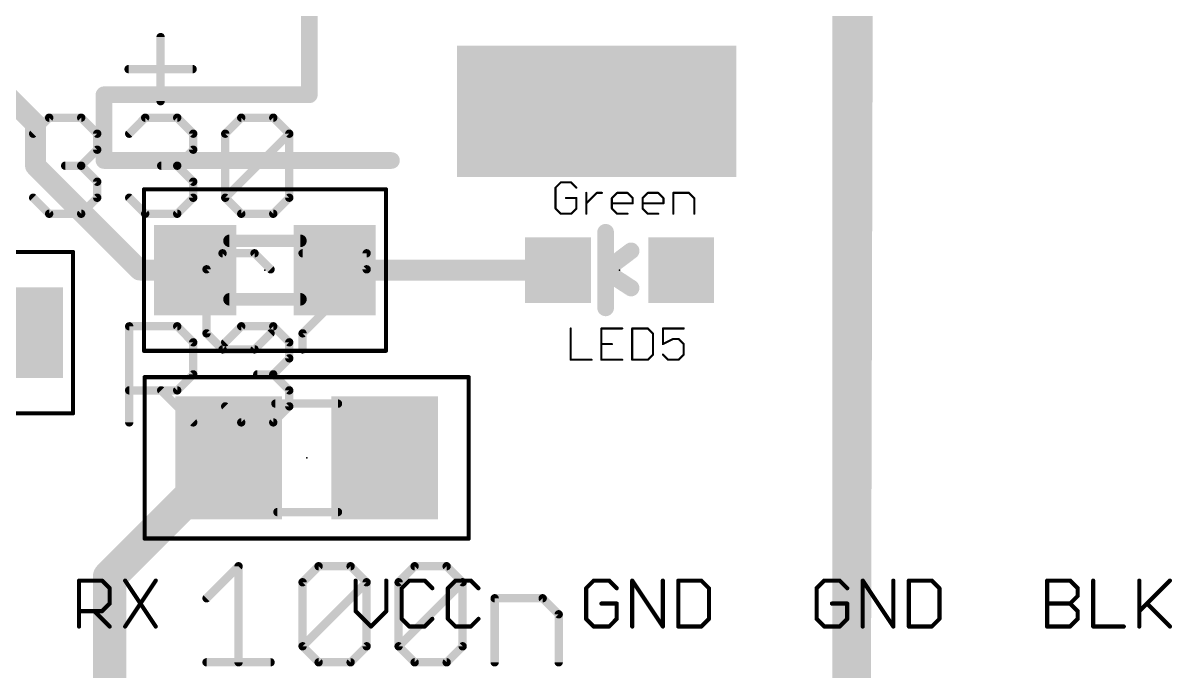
# Model space of a CAD drawing. Extents: x -14.3 to 43.3, y 12 to 70.9.
# Drawn here: x 29.31 to 43.3, y 47.19 to 55.08 of the extents above; entities that cross this region are included whole.
import ezdxf

# ---------------------------------------------------------------- set-up
doc = ezdxf.new("R2010")
doc.units = 0
for name, color, linetype in [('1', 22, 'CONTINUOUS'), ('16', 175, 'CONTINUOUS'), ('20', 7, 'CONTINUOUS'), ('21', 253, 'CONTINUOUS'), ('23', 7, 'CONTINUOUS'), ('25', 253, 'CONTINUOUS'), ('27', 253, 'CONTINUOUS'), ('39', 22, 'CONTINUOUS'), ('51', 253, 'CONTINUOUS')]:
    doc.layers.add(name, color=color, linetype=linetype)

# ---------------------------------------------------------------- blocks, each defined once
blk = doc.blocks.new('RECT')
blk.add_solid([(-0.5, -0.5), (0.5, -0.5), (-0.5, 0.5), (0.5, 0.5)])

msp = doc.modelspace()

# ---------------------------------------------------------------- linework, layer by layer
at = {"layer": '1'}
for points, const_width in [([(39.4462, 62.4078), (39.2938, 12.2174)], 0.4064), ([(27.6559, 55.6561), (29.464, 53.848)], 0.254), ([(29.464, 53.848), (29.464, 53.34)], 0.254), ([(29.464, 53.34), (30.734, 52.07)], 0.254), ([(30.734, 52.07), (31.408, 52.07)], 0.254), ([(33.108, 52.07), (35.826, 52.07)], 0.254), ([(31.816, 49.784), (30.3655, 48.3335)], 0.4064), ([(31.562, 49.53), (31.816, 49.784)], 0.4064), ([(30.3655, 48.3335), (30.3655, 45.7999)], 0.4064)]:
    msp.add_lwpolyline(points, dxfattribs=dict(at, const_width=const_width))
for points, const_width in [([(29.5275, 53.848, 1), (29.4005, 53.848)], 0.127), ([(29.4191, 53.8031, 1), (29.5089, 53.8929)], 0.127), ([(29.5089, 53.3849, 1), (29.4191, 53.2951)], 0.127), ([(29.4005, 53.34, 1), (29.5275, 53.34)], 0.127), ([(30.734, 52.1335, 1), (30.734, 52.0065)], 0.127), ([(31.408, 52.0065, 1), (31.408, 52.1335)], 0.127), ([(33.108, 52.1335, 1), (33.108, 52.0065)], 0.127), ([(35.826, 52.0065, 1), (35.826, 52.1335)], 0.127), ([(30.6891, 52.0251, 1), (30.7789, 52.1149)], 0.127), ([(31.8878, 49.7122, 1), (31.7442, 49.8558)], 0.2032), ([(31.8878, 49.7122, 1), (31.7442, 49.8558)], 0.2032), ([(31.4902, 49.6018, 1), (31.6338, 49.4582)], 0.2032), ([(30.2936, 48.4053, 1), (30.4373, 48.2616)], 0.2032), ([(30.4671, 48.3335, 1), (30.2639, 48.3335)], 0.2032)]:
    msp.add_lwpolyline(points, format="xyb", dxfattribs=dict(at, const_width=const_width))
at = {"layer": '16', "const_width": 0.4064}
msp.add_lwpolyline([(39.4716, 61.5442), (39.3446, 12.446)], dxfattribs=at)
at = {"layer": '20', "const_width": 0.4064}
msp.add_lwpolyline([(39.37, 12.7), (39.37, 62.23)], dxfattribs=at)
at = {"layer": '21'}
for points, const_width in [([(32.798, 55.404), (32.798, 54.204)], 0.2032), ([(32.798, 54.204), (30.298, 54.204)], 0.2032), ([(30.298, 54.204), (30.298, 53.404)], 0.2032), ([(30.298, 53.404), (33.798, 53.404)], 0.2032), ([(36.406, 52.53), (36.406, 52.07)], 0.2032), ([(36.406, 52.07), (36.716, 52.3038)], 0.2032), ([(36.406, 51.61), (36.406, 52.07)], 0.2032), ([(36.4214, 52.0446), (36.716, 51.8516)], 0.2032), ([(29.9942, 47.7303), (29.9942, 48.2896)], 0.0508), ([(29.9942, 48.2896), (30.2738, 48.2896)], 0.0508), ([(30.2738, 48.2896), (30.367, 48.1964)], 0.0508), ([(30.5555, 48.2896), (30.9284, 47.7303)], 0.0508), ([(30.9284, 48.2896), (30.5555, 47.7303)], 0.0508), ([(33.3621, 48.2896), (33.3621, 47.9167)], 0.0508), ([(33.7349, 47.9167), (33.7349, 48.2896)], 0.0508), ([(34.0166, 48.2896), (33.9234, 48.1964)], 0.0508), ([(34.203, 48.2896), (34.0166, 48.2896)], 0.0508), ([(34.2962, 48.1964), (34.203, 48.2896)], 0.0508), ([(34.5779, 48.2896), (34.4847, 48.1964)], 0.0508), ([(34.7643, 48.2896), (34.5779, 48.2896)], 0.0508), ([(34.8575, 48.1964), (34.7643, 48.2896)], 0.0508), ([(36.2618, 48.2896), (36.1686, 48.1964)], 0.0508), ([(36.4482, 48.2896), (36.2618, 48.2896)], 0.0508), ([(36.5414, 48.1964), (36.4482, 48.2896)], 0.0508), ([(36.7299, 47.7303), (36.7299, 48.2896)], 0.0508), ([(36.7299, 48.2896), (37.1028, 47.7303)], 0.0508), ([(37.1028, 47.7303), (37.1028, 48.2896)], 0.0508), ([(37.2912, 48.2896), (37.2912, 47.7303)], 0.0508), ([(37.5709, 48.2896), (37.2912, 48.2896)], 0.0508), ([(37.6641, 48.1964), (37.5709, 48.2896)], 0.0508), ([(39.0684, 48.2896), (38.9751, 48.1964)], 0.0508), ([(39.2548, 48.2896), (39.0684, 48.2896)], 0.0508), ([(39.348, 48.1964), (39.2548, 48.2896)], 0.0508), ([(39.5365, 47.7303), (39.5365, 48.2896)], 0.0508), ([(39.5365, 48.2896), (39.9093, 47.7303)], 0.0508), ([(39.9093, 47.7303), (39.9093, 48.2896)], 0.0508), ([(40.0978, 48.2896), (40.0978, 47.7303)], 0.0508), ([(40.3774, 48.2896), (40.0978, 48.2896)], 0.0508), ([(40.4706, 48.1964), (40.3774, 48.2896)], 0.0508), ([(41.7817, 47.7303), (41.7817, 48.2896)], 0.0508), ([(41.7817, 48.2896), (42.0613, 48.2896)], 0.0508), ([(42.0613, 48.2896), (42.1545, 48.1964)], 0.0508), ([(42.343, 48.2896), (42.343, 47.7303)], 0.0508), ([(42.9043, 48.2896), (42.9043, 47.7303)], 0.0508), ([(42.9043, 47.9167), (43.2772, 48.2896)], 0.0508), ([(30.367, 48.1964), (30.367, 48.0099)], 0.0508), ([(33.9234, 48.1964), (33.9234, 47.8235)], 0.0508), ([(34.4847, 48.1964), (34.4847, 47.8235)], 0.0508), ([(36.1686, 48.1964), (36.1686, 47.8235)], 0.0508), ([(37.6641, 47.8235), (37.6641, 48.1964)], 0.0508), ([(38.9751, 48.1964), (38.9751, 47.8235)], 0.0508), ([(40.4706, 47.8235), (40.4706, 48.1964)], 0.0508), ([(42.1545, 48.1964), (42.1545, 48.1032)], 0.0508), ([(30.367, 48.0099), (30.2738, 47.9167)], 0.0508), ([(36.5414, 48.0099), (36.355, 48.0099)], 0.0508), ([(36.5414, 47.8235), (36.5414, 48.0099)], 0.0508), ([(39.348, 48.0099), (39.1616, 48.0099)], 0.0508), ([(39.348, 47.8235), (39.348, 48.0099)], 0.0508), ([(41.7817, 48.0099), (42.0613, 48.0099)], 0.0508), ([(42.1545, 48.1032), (42.0613, 48.0099)], 0.0508), ([(42.0613, 48.0099), (42.1545, 47.9167)], 0.0508), ([(42.9975, 48.0099), (43.2772, 47.7303)], 0.0508), ([(30.2738, 47.9167), (29.9942, 47.9167)], 0.0508), ([(30.1806, 47.9167), (30.367, 47.7303)], 0.0508), ([(33.3621, 47.9167), (33.5485, 47.7303)], 0.0508), ([(33.5485, 47.7303), (33.7349, 47.9167)], 0.0508), ([(42.1545, 47.9167), (42.1545, 47.8235)], 0.0508), ([(33.9234, 47.8235), (34.0166, 47.7303)], 0.0508), ([(34.0166, 47.7303), (34.203, 47.7303)], 0.0508), ([(34.203, 47.7303), (34.2962, 47.8235)], 0.0508), ([(34.4847, 47.8235), (34.5779, 47.7303)], 0.0508), ([(34.5779, 47.7303), (34.7643, 47.7303)], 0.0508), ([(34.7643, 47.7303), (34.8575, 47.8235)], 0.0508), ([(36.1686, 47.8235), (36.2618, 47.7303)], 0.0508), ([(36.2618, 47.7303), (36.4482, 47.7303)], 0.0508), ([(36.4482, 47.7303), (36.5414, 47.8235)], 0.0508), ([(37.2912, 47.7303), (37.5709, 47.7303)], 0.0508), ([(37.5709, 47.7303), (37.6641, 47.8235)], 0.0508), ([(38.9751, 47.8235), (39.0684, 47.7303)], 0.0508), ([(39.0684, 47.7303), (39.2548, 47.7303)], 0.0508), ([(39.2548, 47.7303), (39.348, 47.8235)], 0.0508), ([(40.0978, 47.7303), (40.3774, 47.7303)], 0.0508), ([(40.3774, 47.7303), (40.4706, 47.8235)], 0.0508), ([(42.0613, 47.7303), (41.7817, 47.7303)], 0.0508), ([(42.1545, 47.8235), (42.0613, 47.7303)], 0.0508), ([(42.343, 47.7303), (42.7159, 47.7303)], 0.0508)]:
    msp.add_lwpolyline(points, dxfattribs=dict(at, const_width=const_width))
for points, const_width in [([(30.298, 54.2548, 1), (30.298, 54.1532)], 0.1016), ([(30.3488, 54.204, 1), (30.2472, 54.204)], 0.1016), ([(32.798, 54.1532, 1), (32.798, 54.2548)], 0.1016), ([(32.7472, 54.204, 1), (32.8488, 54.204)], 0.1016), ([(30.298, 53.4548, 1), (30.298, 53.3532)], 0.1016), ([(30.2472, 53.404, 1), (30.3488, 53.404)], 0.1016), ([(33.798, 53.3532, 1), (33.798, 53.4548)], 0.1016), ([(36.4568, 52.53, 1), (36.3552, 52.53)], 0.1016), ([(36.7466, 52.2632, 1), (36.6854, 52.3444)], 0.1016), ([(36.4568, 52.07, 1), (36.3552, 52.07)], 0.1016), ([(36.3754, 52.1106, 1), (36.4366, 52.0294)], 0.1016), ([(36.3552, 52.07, 1), (36.4568, 52.07)], 0.1016), ([(36.4492, 52.0871, 1), (36.3936, 52.0021)], 0.1016), ([(36.6882, 51.8091, 1), (36.7438, 51.8941)], 0.1016), ([(36.3552, 51.61, 1), (36.4568, 51.61)], 0.1016), ([(30.0069, 48.2896, 1), (29.9815, 48.2896)], 0.0254), ([(29.9942, 48.3023, 1), (29.9942, 48.2769)], 0.0254), ([(30.2828, 48.2986, 1), (30.2649, 48.2806)], 0.0254), ([(30.2738, 48.2769, 1), (30.2738, 48.3023)], 0.0254), ([(30.5661, 48.2966, 1), (30.5449, 48.2825)], 0.0254), ([(30.9389, 48.2825, 1), (30.9178, 48.2966)], 0.0254), ([(33.3748, 48.2896, 1), (33.3494, 48.2896)], 0.0254), ([(33.7476, 48.2896, 1), (33.7222, 48.2896)], 0.0254), ([(34.0166, 48.3023, 1), (34.0166, 48.2769)], 0.0254), ([(34.0256, 48.2806, 1), (34.0076, 48.2986)], 0.0254), ([(34.212, 48.2986, 1), (34.194, 48.2806)], 0.0254), ([(34.203, 48.2769, 1), (34.203, 48.3023)], 0.0254), ([(34.5779, 48.3023, 1), (34.5779, 48.2769)], 0.0254), ([(34.5869, 48.2806, 1), (34.5689, 48.2986)], 0.0254), ([(34.7733, 48.2986, 1), (34.7553, 48.2806)], 0.0254), ([(34.7643, 48.2769, 1), (34.7643, 48.3023)], 0.0254), ([(36.2618, 48.3023, 1), (36.2618, 48.2769)], 0.0254), ([(36.2708, 48.2806, 1), (36.2528, 48.2986)], 0.0254), ([(36.4572, 48.2986, 1), (36.4393, 48.2806)], 0.0254), ([(36.4482, 48.2769, 1), (36.4482, 48.3023)], 0.0254), ([(36.7426, 48.2896, 1), (36.7172, 48.2896)], 0.0254), ([(36.7405, 48.2966, 1), (36.7193, 48.2825)], 0.0254), ([(37.1155, 48.2896, 1), (37.0901, 48.2896)], 0.0254), ([(37.3039, 48.2896, 1), (37.2785, 48.2896)], 0.0254), ([(37.2912, 48.3023, 1), (37.2912, 48.2769)], 0.0254), ([(37.5798, 48.2986, 1), (37.5619, 48.2806)], 0.0254), ([(37.5709, 48.2769, 1), (37.5709, 48.3023)], 0.0254), ([(39.0684, 48.3023, 1), (39.0684, 48.2769)], 0.0254), ([(39.0773, 48.2806, 1), (39.0594, 48.2986)], 0.0254), ([(39.2638, 48.2986, 1), (39.2458, 48.2806)], 0.0254), ([(39.2548, 48.2769, 1), (39.2548, 48.3023)], 0.0254), ([(39.5492, 48.2896, 1), (39.5238, 48.2896)], 0.0254), ([(39.547, 48.2966, 1), (39.5259, 48.2825)], 0.0254), ([(39.922, 48.2896, 1), (39.8966, 48.2896)], 0.0254), ([(40.1105, 48.2896, 1), (40.0851, 48.2896)], 0.0254), ([(40.0978, 48.3023, 1), (40.0978, 48.2769)], 0.0254), ([(40.3864, 48.2986, 1), (40.3684, 48.2806)], 0.0254), ([(40.3774, 48.2769, 1), (40.3774, 48.3023)], 0.0254), ([(41.7944, 48.2896, 1), (41.769, 48.2896)], 0.0254), ([(41.7817, 48.3023, 1), (41.7817, 48.2769)], 0.0254), ([(42.0703, 48.2986, 1), (42.0523, 48.2806)], 0.0254), ([(42.0613, 48.2769, 1), (42.0613, 48.3023)], 0.0254), ([(42.3557, 48.2896, 1), (42.3303, 48.2896)], 0.0254), ([(42.917, 48.2896, 1), (42.8916, 48.2896)], 0.0254), ([(43.2861, 48.2806, 1), (43.2682, 48.2986)], 0.0254), ([(30.3797, 48.1964, 1), (30.3543, 48.1964)], 0.0254), ([(30.3581, 48.1874, 1), (30.376, 48.2053)], 0.0254), ([(33.9361, 48.1964, 1), (33.9107, 48.1964)], 0.0254), ([(33.9144, 48.2053, 1), (33.9323, 48.1874)], 0.0254), ([(34.2872, 48.1874, 1), (34.3052, 48.2053)], 0.0254), ([(34.4974, 48.1964, 1), (34.472, 48.1964)], 0.0254), ([(34.4757, 48.2053, 1), (34.4936, 48.1874)], 0.0254), ([(34.8485, 48.1874, 1), (34.8665, 48.2053)], 0.0254), ([(36.1813, 48.1964, 1), (36.1559, 48.1964)], 0.0254), ([(36.1596, 48.2053, 1), (36.1776, 48.1874)], 0.0254), ([(36.5325, 48.1874, 1), (36.5504, 48.2053)], 0.0254), ([(37.6768, 48.1964, 1), (37.6514, 48.1964)], 0.0254), ([(37.6551, 48.1874, 1), (37.673, 48.2053)], 0.0254), ([(38.9878, 48.1964, 1), (38.9624, 48.1964)], 0.0254), ([(38.9662, 48.2053, 1), (38.9841, 48.1874)], 0.0254), ([(39.339, 48.1874, 1), (39.357, 48.2053)], 0.0254), ([(40.4833, 48.1964, 1), (40.4579, 48.1964)], 0.0254), ([(40.4616, 48.1874, 1), (40.4796, 48.2053)], 0.0254), ([(42.1672, 48.1964, 1), (42.1418, 48.1964)], 0.0254), ([(42.1456, 48.1874, 1), (42.1635, 48.2053)], 0.0254), ([(30.3543, 48.0099, 1), (30.3797, 48.0099)], 0.0254), ([(30.376, 48.001, 1), (30.3581, 48.0189)], 0.0254), ([(36.355, 48.0226, 1), (36.355, 47.9972)], 0.0254), ([(36.5541, 48.0099, 1), (36.5287, 48.0099)], 0.0254), ([(36.5414, 47.9972, 1), (36.5414, 48.0226)], 0.0254), ([(39.1616, 48.0226, 1), (39.1616, 47.9972)], 0.0254), ([(39.3607, 48.0099, 1), (39.3353, 48.0099)], 0.0254), ([(39.348, 47.9972, 1), (39.348, 48.0226)], 0.0254), ([(41.7817, 48.0226, 1), (41.7817, 47.9972)], 0.0254), ([(42.0703, 48.0189, 1), (42.0523, 48.001)], 0.0254), ([(42.0523, 48.0189, 1), (42.0703, 48.001)], 0.0254), ([(42.0613, 47.9972, 1), (42.0613, 48.0226)], 0.0254), ([(42.1418, 48.1032, 1), (42.1672, 48.1032)], 0.0254), ([(42.1635, 48.0942, 1), (42.1456, 48.1121)], 0.0254), ([(43.0065, 48.0189, 1), (42.9885, 48.001)], 0.0254), ([(29.9942, 47.9294, 1), (29.9942, 47.904)], 0.0254), ([(30.1896, 47.9257, 1), (30.1716, 47.9078)], 0.0254), ([(30.2649, 47.9257, 1), (30.2828, 47.9078)], 0.0254), ([(30.2738, 47.904, 1), (30.2738, 47.9294)], 0.0254), ([(33.371, 47.9257, 1), (33.3531, 47.9078)], 0.0254), ([(33.3494, 47.9167, 1), (33.3748, 47.9167)], 0.0254), ([(33.7222, 47.9167, 1), (33.7476, 47.9167)], 0.0254), ([(33.7439, 47.9078, 1), (33.7259, 47.9257)], 0.0254), ([(42.1672, 47.9167, 1), (42.1418, 47.9167)], 0.0254), ([(42.1456, 47.9078, 1), (42.1635, 47.9257)], 0.0254), ([(42.8953, 47.9257, 1), (42.9133, 47.9078)], 0.0254), ([(29.9815, 47.7303, 1), (30.0069, 47.7303)], 0.0254), ([(30.3581, 47.7213, 1), (30.376, 47.7393)], 0.0254), ([(30.5449, 47.7374, 1), (30.5661, 47.7233)], 0.0254), ([(30.9178, 47.7233, 1), (30.9389, 47.7374)], 0.0254), ([(33.5395, 47.7393, 1), (33.5575, 47.7213)], 0.0254), ([(33.5395, 47.7213, 1), (33.5575, 47.7393)], 0.0254), ([(33.9323, 47.8325, 1), (33.9144, 47.8145)], 0.0254), ([(33.9107, 47.8235, 1), (33.9361, 47.8235)], 0.0254), ([(34.0166, 47.743, 1), (34.0166, 47.7176)], 0.0254), ([(34.0076, 47.7213, 1), (34.0256, 47.7393)], 0.0254), ([(34.194, 47.7393, 1), (34.212, 47.7213)], 0.0254), ([(34.203, 47.7176, 1), (34.203, 47.743)], 0.0254), ([(34.3052, 47.8145, 1), (34.2872, 47.8325)], 0.0254), ([(34.4936, 47.8325, 1), (34.4757, 47.8145)], 0.0254), ([(34.472, 47.8235, 1), (34.4974, 47.8235)], 0.0254), ([(34.5779, 47.743, 1), (34.5779, 47.7176)], 0.0254), ([(34.5689, 47.7213, 1), (34.5869, 47.7393)], 0.0254), ([(34.7553, 47.7393, 1), (34.7733, 47.7213)], 0.0254), ([(34.7643, 47.7176, 1), (34.7643, 47.743)], 0.0254), ([(34.8665, 47.8145, 1), (34.8485, 47.8325)], 0.0254), ([(36.1776, 47.8325, 1), (36.1596, 47.8145)], 0.0254), ([(36.1559, 47.8235, 1), (36.1813, 47.8235)], 0.0254), ([(36.2618, 47.743, 1), (36.2618, 47.7176)], 0.0254), ([(36.2528, 47.7213, 1), (36.2708, 47.7393)], 0.0254), ([(36.4393, 47.7393, 1), (36.4572, 47.7213)], 0.0254), ([(36.4482, 47.7176, 1), (36.4482, 47.743)], 0.0254), ([(36.5287, 47.8235, 1), (36.5541, 47.8235)], 0.0254), ([(36.5504, 47.8145, 1), (36.5325, 47.8325)], 0.0254), ([(36.7172, 47.7303, 1), (36.7426, 47.7303)], 0.0254), ([(37.0901, 47.7303, 1), (37.1155, 47.7303)], 0.0254), ([(37.0922, 47.7233, 1), (37.1133, 47.7374)], 0.0254), ([(37.2912, 47.743, 1), (37.2912, 47.7176)], 0.0254), ([(37.2785, 47.7303, 1), (37.3039, 47.7303)], 0.0254), ([(37.5619, 47.7393, 1), (37.5798, 47.7213)], 0.0254), ([(37.5709, 47.7176, 1), (37.5709, 47.743)], 0.0254), ([(37.6514, 47.8235, 1), (37.6768, 47.8235)], 0.0254), ([(37.673, 47.8145, 1), (37.6551, 47.8325)], 0.0254), ([(38.9624, 47.8235, 1), (38.9878, 47.8235)], 0.0254), ([(38.9841, 47.8325, 1), (38.9662, 47.8145)], 0.0254), ([(39.0684, 47.743, 1), (39.0684, 47.7176)], 0.0254), ([(39.0594, 47.7213, 1), (39.0773, 47.7393)], 0.0254), ([(39.2458, 47.7393, 1), (39.2638, 47.7213)], 0.0254), ([(39.2548, 47.7176, 1), (39.2548, 47.743)], 0.0254), ([(39.3353, 47.8235, 1), (39.3607, 47.8235)], 0.0254), ([(39.357, 47.8145, 1), (39.339, 47.8325)], 0.0254), ([(39.5238, 47.7303, 1), (39.5492, 47.7303)], 0.0254), ([(39.8966, 47.7303, 1), (39.922, 47.7303)], 0.0254), ([(39.8987, 47.7233, 1), (39.9199, 47.7374)], 0.0254), ([(40.0978, 47.743, 1), (40.0978, 47.7176)], 0.0254), ([(40.0851, 47.7303, 1), (40.1105, 47.7303)], 0.0254), ([(40.3684, 47.7393, 1), (40.3864, 47.7213)], 0.0254), ([(40.3774, 47.7176, 1), (40.3774, 47.743)], 0.0254), ([(40.4579, 47.8235, 1), (40.4833, 47.8235)], 0.0254), ([(40.4796, 47.8145, 1), (40.4616, 47.8325)], 0.0254), ([(41.7817, 47.743, 1), (41.7817, 47.7176)], 0.0254), ([(41.769, 47.7303, 1), (41.7944, 47.7303)], 0.0254), ([(42.0523, 47.7393, 1), (42.0703, 47.7213)], 0.0254), ([(42.0613, 47.7176, 1), (42.0613, 47.743)], 0.0254), ([(42.1418, 47.8235, 1), (42.1672, 47.8235)], 0.0254), ([(42.1635, 47.8145, 1), (42.1456, 47.8325)], 0.0254), ([(42.343, 47.743, 1), (42.343, 47.7176)], 0.0254), ([(42.3303, 47.7303, 1), (42.3557, 47.7303)], 0.0254), ([(42.7159, 47.7176, 1), (42.7159, 47.743)], 0.0254), ([(42.8916, 47.7303, 1), (42.917, 47.7303)], 0.0254), ([(43.2682, 47.7213, 1), (43.2861, 47.7393)], 0.0254)]:
    msp.add_lwpolyline(points, format="xyb", dxfattribs=dict(at, const_width=const_width))
at = {"layer": '23'}
for p in [(32.258, 52.07), (36.576, 52.07), (32.766, 49.784)]:
    msp.add_point(p, dxfattribs=at)
at = {"layer": '25'}
for points, const_width in [([(31.7417, 52.2742), (31.5468, 52.0793)], 0.1016), ([(32.1315, 52.2742), (31.7417, 52.2742)], 0.1016), ([(32.3264, 52.0793), (32.1315, 52.2742)], 0.1016), ([(32.7162, 52.2742), (33.4958, 52.2742)], 0.1016), ([(33.4958, 52.2742), (33.4958, 52.0793)], 0.1016), ([(31.5468, 52.0793), (31.5468, 51.2997)], 0.1016), ([(33.4958, 52.0793), (32.7162, 51.2997)], 0.1016), ([(30.605, 50.2158), (30.605, 51.3852)], 0.1016), ([(30.605, 51.3852), (31.1897, 51.3852)], 0.1016), ([(31.1897, 51.3852), (31.3846, 51.1903)], 0.1016), ([(31.5468, 51.2997), (31.7417, 51.1048)], 0.1016), ([(31.7744, 51.1903), (31.9693, 51.3852)], 0.1016), ([(31.9693, 51.3852), (32.3591, 51.3852)], 0.1016), ([(32.1315, 51.1048), (32.3264, 51.2997)], 0.1016), ([(32.3591, 51.3852), (32.554, 51.1903)], 0.1016), ([(32.7162, 51.2997), (32.7162, 51.1048)], 0.1016), ([(35.9809, 51.3591), (35.9809, 50.9778)], 0.0254), ([(36.6093, 51.3591), (36.3551, 51.3591)], 0.0254), ([(36.3551, 51.3591), (36.3551, 50.9778)], 0.0254), ([(36.7293, 51.3591), (36.7293, 50.9778)], 0.0254), ([(36.9199, 51.3591), (36.7293, 51.3591)], 0.0254), ([(36.9835, 51.2956), (36.9199, 51.3591)], 0.0254), ([(37.3577, 51.3591), (37.1035, 51.3591)], 0.0254), ([(37.1035, 51.3591), (37.1035, 51.1685)], 0.0254), ([(31.3846, 51.1903), (31.3846, 50.8005)], 0.1016), ([(32.554, 51.1903), (32.554, 50.9954)], 0.1016), ([(36.9835, 51.0414), (36.9835, 51.2956)], 0.0254), ([(37.1035, 51.1685), (37.2306, 51.232)], 0.0254), ([(37.2306, 51.232), (37.2942, 51.232)], 0.0254), ([(37.2942, 51.232), (37.3577, 51.1685)], 0.0254), ([(31.7417, 51.1048), (32.1315, 51.1048)], 0.1016), ([(36.3551, 51.1685), (36.4822, 51.1685)], 0.0254), ([(37.3577, 51.1685), (37.3577, 51.0414)], 0.0254), ([(32.554, 50.9954), (32.3591, 50.8005)], 0.1016), ([(35.9809, 50.9778), (36.2351, 50.9778)], 0.0254), ([(36.3551, 50.9778), (36.6093, 50.9778)], 0.0254), ([(36.7293, 50.9778), (36.9199, 50.9778)], 0.0254), ([(36.9199, 50.9778), (36.9835, 51.0414)], 0.0254), ([(37.167, 50.9778), (37.1035, 51.0414)], 0.0254), ([(37.2942, 50.9778), (37.167, 50.9778)], 0.0254), ([(37.3577, 51.0414), (37.2942, 50.9778)], 0.0254), ([(31.3846, 50.8005), (31.1897, 50.6056)], 0.1016), ([(32.3591, 50.8005), (32.1642, 50.8005)], 0.1016), ([(32.3591, 50.8005), (32.554, 50.6056)], 0.1016), ([(31.1897, 50.6056), (30.605, 50.6056)], 0.1016), ([(30.9948, 50.6056), (31.3846, 50.2158)], 0.1016), ([(32.554, 50.6056), (32.554, 50.4107)], 0.1016), ([(31.9693, 50.2158), (31.7744, 50.4107)], 0.1016), ([(32.554, 50.4107), (32.3591, 50.2158)], 0.1016), ([(32.3591, 50.2158), (31.9693, 50.2158)], 0.1016)]:
    msp.add_lwpolyline(points, dxfattribs=dict(at, const_width=const_width))
for points, const_width in [([(31.7417, 52.2996, 1), (31.7417, 52.2488)], 0.0508), ([(31.7597, 52.2562, 1), (31.7237, 52.2922)], 0.0508), ([(32.1495, 52.2922, 1), (32.1135, 52.2562)], 0.0508), ([(32.1315, 52.2488, 1), (32.1315, 52.2996)], 0.0508), ([(32.7162, 52.2996, 1), (32.7162, 52.2488)], 0.0508), ([(33.5212, 52.2742, 1), (33.4704, 52.2742)], 0.0508), ([(33.4958, 52.2488, 1), (33.4958, 52.2996)], 0.0508), ([(31.5288, 52.0973, 1), (31.5648, 52.0613)], 0.0508), ([(31.5722, 52.0793, 1), (31.5214, 52.0793)], 0.0508), ([(32.3084, 52.0613, 1), (32.3444, 52.0973)], 0.0508), ([(33.4704, 52.0793, 1), (33.5212, 52.0793)], 0.0508), ([(33.5138, 52.0613, 1), (33.4778, 52.0973)], 0.0508), ([(30.6304, 51.3852, 1), (30.5796, 51.3852)], 0.0508), ([(30.605, 51.4106, 1), (30.605, 51.3598)], 0.0508), ([(31.2077, 51.4032, 1), (31.1717, 51.3672)], 0.0508), ([(31.1897, 51.3598, 1), (31.1897, 51.4106)], 0.0508), ([(31.5648, 51.3177, 1), (31.5288, 51.2817)], 0.0508), ([(31.9693, 51.4106, 1), (31.9693, 51.3598)], 0.0508), ([(31.9873, 51.3672, 1), (31.9513, 51.4032)], 0.0508), ([(32.3444, 51.2817, 1), (32.3084, 51.3177)], 0.0508), ([(32.3771, 51.4032, 1), (32.3411, 51.3672)], 0.0508), ([(32.3591, 51.3598, 1), (32.3591, 51.4106)], 0.0508), ([(32.7416, 51.2997, 1), (32.6908, 51.2997)], 0.0508), ([(35.9872, 51.3591, 1), (35.9745, 51.3591)], 0.0127), ([(36.3551, 51.3655, 1), (36.3551, 51.3528)], 0.0127), ([(36.3614, 51.3591, 1), (36.3487, 51.3591)], 0.0127), ([(36.6093, 51.3528, 1), (36.6093, 51.3655)], 0.0127), ([(36.7356, 51.3591, 1), (36.7229, 51.3591)], 0.0127), ([(36.7293, 51.3655, 1), (36.7293, 51.3528)], 0.0127), ([(36.9244, 51.3636, 1), (36.9155, 51.3546)], 0.0127), ([(36.9199, 51.3528, 1), (36.9199, 51.3655)], 0.0127), ([(37.1098, 51.3591, 1), (37.0971, 51.3591)], 0.0127), ([(37.1035, 51.3655, 1), (37.1035, 51.3528)], 0.0127), ([(37.3577, 51.3528, 1), (37.3577, 51.3655)], 0.0127), ([(31.41, 51.1903, 1), (31.3592, 51.1903)], 0.0508), ([(31.3666, 51.1723, 1), (31.4026, 51.2083)], 0.0508), ([(31.5214, 51.2997, 1), (31.5722, 51.2997)], 0.0508), ([(31.7564, 51.2083, 1), (31.7924, 51.1723)], 0.0508), ([(32.5794, 51.1903, 1), (32.5286, 51.1903)], 0.0508), ([(32.536, 51.1723, 1), (32.572, 51.2083)], 0.0508), ([(32.6982, 51.3177, 1), (32.7342, 51.2817)], 0.0508), ([(36.9898, 51.2956, 1), (36.9771, 51.2956)], 0.0127), ([(36.979, 51.2911, 1), (36.988, 51.3001)], 0.0127), ([(37.2306, 51.2384, 1), (37.2306, 51.2257)], 0.0127), ([(37.2334, 51.2263, 1), (37.2278, 51.2377)], 0.0127), ([(37.2986, 51.2365, 1), (37.2897, 51.2275)], 0.0127), ([(37.2942, 51.2257, 1), (37.2942, 51.2384)], 0.0127), ([(31.7417, 51.1302, 1), (31.7417, 51.0794)], 0.0508), ([(31.7237, 51.0868, 1), (31.7597, 51.1228)], 0.0508), ([(32.1135, 51.1228, 1), (32.1495, 51.0868)], 0.0508), ([(32.1315, 51.0794, 1), (32.1315, 51.1302)], 0.0508), ([(32.6908, 51.1048, 1), (32.7416, 51.1048)], 0.0508), ([(36.3551, 51.1748, 1), (36.3551, 51.1621)], 0.0127), ([(36.4822, 51.1621, 1), (36.4822, 51.1748)], 0.0127), ([(37.0971, 51.1685, 1), (37.1098, 51.1685)], 0.0127), ([(37.1006, 51.1741, 1), (37.1063, 51.1628)], 0.0127), ([(37.3641, 51.1685, 1), (37.3514, 51.1685)], 0.0127), ([(37.3532, 51.164, 1), (37.3622, 51.173)], 0.0127), ([(32.5286, 50.9954, 1), (32.5794, 50.9954)], 0.0508), ([(32.572, 50.9774, 1), (32.536, 51.0134)], 0.0508), ([(35.9809, 50.9841, 1), (35.9809, 50.9715)], 0.0127), ([(35.9745, 50.9778, 1), (35.9872, 50.9778)], 0.0127), ([(36.2351, 50.9715, 1), (36.2351, 50.9841)], 0.0127), ([(36.3551, 50.9841, 1), (36.3551, 50.9715)], 0.0127), ([(36.3487, 50.9778, 1), (36.3614, 50.9778)], 0.0127), ([(36.6093, 50.9715, 1), (36.6093, 50.9841)], 0.0127), ([(36.7229, 50.9778, 1), (36.7356, 50.9778)], 0.0127), ([(36.7293, 50.9841, 1), (36.7293, 50.9715)], 0.0127), ([(36.9155, 50.9823, 1), (36.9244, 50.9733)], 0.0127), ([(36.9199, 50.9715, 1), (36.9199, 50.9841)], 0.0127), ([(36.9771, 51.0414, 1), (36.9898, 51.0414)], 0.0127), ([(36.988, 51.0369, 1), (36.979, 51.0458)], 0.0127), ([(37.108, 51.0458, 1), (37.099, 51.0369)], 0.0127), ([(37.167, 50.9841, 1), (37.167, 50.9715)], 0.0127), ([(37.1626, 50.9733, 1), (37.1715, 50.9823)], 0.0127), ([(37.2897, 50.9823, 1), (37.2986, 50.9733)], 0.0127), ([(37.2942, 50.9715, 1), (37.2942, 50.9841)], 0.0127), ([(37.3514, 51.0414, 1), (37.3641, 51.0414)], 0.0127), ([(37.3622, 51.0369, 1), (37.3532, 51.0458)], 0.0127), ([(31.3592, 50.8005, 1), (31.41, 50.8005)], 0.0508), ([(31.4026, 50.7825, 1), (31.3666, 50.8185)], 0.0508), ([(32.1642, 50.8259, 1), (32.1642, 50.7751)], 0.0508), ([(32.3771, 50.8185, 1), (32.3411, 50.7825)], 0.0508), ([(32.3411, 50.8185, 1), (32.3771, 50.7825)], 0.0508), ([(32.3591, 50.7751, 1), (32.3591, 50.8259)], 0.0508), ([(30.605, 50.631, 1), (30.605, 50.5802)], 0.0508), ([(31.0128, 50.6236, 1), (30.9768, 50.5876)], 0.0508), ([(31.1717, 50.6236, 1), (31.2077, 50.5876)], 0.0508), ([(31.1897, 50.5802, 1), (31.1897, 50.631)], 0.0508), ([(32.5794, 50.6056, 1), (32.5286, 50.6056)], 0.0508), ([(32.536, 50.5876, 1), (32.572, 50.6236)], 0.0508), ([(31.7924, 50.4287, 1), (31.7564, 50.3927)], 0.0508), ([(32.5286, 50.4107, 1), (32.5794, 50.4107)], 0.0508), ([(32.572, 50.3927, 1), (32.536, 50.4287)], 0.0508), ([(30.5796, 50.2158, 1), (30.6304, 50.2158)], 0.0508), ([(31.3666, 50.1978, 1), (31.4026, 50.2338)], 0.0508), ([(31.9693, 50.2412, 1), (31.9693, 50.1904)], 0.0508), ([(31.9513, 50.1978, 1), (31.9873, 50.2338)], 0.0508), ([(32.3411, 50.2338, 1), (32.3771, 50.1978)], 0.0508), ([(32.3591, 50.1904, 1), (32.3591, 50.2412)], 0.0508)]:
    msp.add_lwpolyline(points, format="xyb", dxfattribs=dict(at, const_width=const_width))
at = {"layer": '27'}
for points, const_width in [([(29.4356, 53.7303), (29.6305, 53.9252)], 0.1016), ([(29.6305, 53.9252), (30.0203, 53.9252)], 0.1016), ([(30.0203, 53.9252), (30.2152, 53.7303)], 0.1016), ([(30.605, 53.7303), (30.7999, 53.9252)], 0.1016), ([(30.7999, 53.9252), (31.1897, 53.9252)], 0.1016), ([(31.1897, 53.9252), (31.3846, 53.7303)], 0.1016), ([(31.7744, 53.7303), (31.9693, 53.9252)], 0.1016), ([(31.9693, 53.9252), (32.3591, 53.9252)], 0.1016), ([(32.3591, 53.9252), (32.554, 53.7303)], 0.1016), ([(30.2152, 53.7303), (30.2152, 53.5354)], 0.1016), ([(31.3846, 53.7303), (31.3846, 53.5354)], 0.1016), ([(31.7744, 52.9507), (31.7744, 53.7303)], 0.1016), ([(31.7744, 52.9507), (32.554, 53.7303)], 0.1016), ([(32.554, 53.7303), (32.554, 52.9507)], 0.1016), ([(30.2152, 53.5354), (30.0203, 53.3405)], 0.1016), ([(31.3846, 53.5354), (31.1897, 53.3405)], 0.1016), ([(30.0203, 53.3405), (29.8254, 53.3405)], 0.1016), ([(30.0203, 53.3405), (30.2152, 53.1456)], 0.1016), ([(31.1897, 53.3405), (30.9948, 53.3405)], 0.1016), ([(31.1897, 53.3405), (31.3846, 53.1456)], 0.1016), ([(30.2152, 53.1456), (30.2152, 52.9507)], 0.1016), ([(31.3846, 53.1456), (31.3846, 52.9507)], 0.1016), ([(35.8596, 53.1371), (35.796, 53.0736)], 0.0254), ([(35.796, 53.0736), (35.796, 52.8194)], 0.0254), ([(35.9867, 53.1371), (35.8596, 53.1371)], 0.0254), ([(36.0502, 53.0736), (35.9867, 53.1371)], 0.0254), ([(29.6305, 52.7558), (29.4356, 52.9507)], 0.1016), ([(30.2152, 52.9507), (30.0203, 52.7558)], 0.1016), ([(30.7999, 52.7558), (30.605, 52.9507)], 0.1016), ([(31.3846, 52.9507), (31.1897, 52.7558)], 0.1016), ([(31.9693, 52.7558), (31.7744, 52.9507)], 0.1016), ([(32.554, 52.9507), (32.3591, 52.7558)], 0.1016), ([(36.0502, 52.9465), (35.9231, 52.9465)], 0.0254), ([(36.0502, 52.8194), (36.0502, 52.9465)], 0.0254), ([(36.1702, 52.7558), (36.1702, 53.01)], 0.0254), ([(36.1702, 52.8829), (36.2973, 53.01)], 0.0254), ([(36.2973, 53.01), (36.3609, 53.01)], 0.0254), ([(36.4821, 52.9465), (36.5456, 53.01)], 0.0254), ([(36.4821, 52.8194), (36.4821, 52.9465)], 0.0254), ([(36.7363, 52.8829), (36.4821, 52.8829)], 0.0254), ([(36.5456, 53.01), (36.6727, 53.01)], 0.0254), ([(36.6727, 53.01), (36.7363, 52.9465)], 0.0254), ([(36.7363, 52.9465), (36.7363, 52.8829)], 0.0254), ([(36.8563, 52.9465), (36.9198, 53.01)], 0.0254), ([(36.8563, 52.8194), (36.8563, 52.9465)], 0.0254), ([(37.1105, 52.8829), (36.8563, 52.8829)], 0.0254), ([(36.9198, 53.01), (37.0469, 53.01)], 0.0254), ([(37.0469, 53.01), (37.1105, 52.9465)], 0.0254), ([(37.1105, 52.9465), (37.1105, 52.8829)], 0.0254), ([(37.2305, 52.7558), (37.2305, 53.01)], 0.0254), ([(37.2305, 53.01), (37.4212, 53.01)], 0.0254), ([(37.4212, 53.01), (37.4847, 52.9465)], 0.0254), ([(37.4847, 52.9465), (37.4847, 52.7558)], 0.0254), ([(30.0203, 52.7558), (29.6305, 52.7558)], 0.1016), ([(31.1897, 52.7558), (30.7999, 52.7558)], 0.1016), ([(32.3591, 52.7558), (31.9693, 52.7558)], 0.1016), ([(35.796, 52.8194), (35.8596, 52.7558)], 0.0254), ([(35.8596, 52.7558), (35.9867, 52.7558)], 0.0254), ([(35.9867, 52.7558), (36.0502, 52.8194)], 0.0254), ([(36.5456, 52.7558), (36.4821, 52.8194)], 0.0254), ([(36.6727, 52.7558), (36.5456, 52.7558)], 0.0254), ([(36.9198, 52.7558), (36.8563, 52.8194)], 0.0254), ([(37.0469, 52.7558), (36.9198, 52.7558)], 0.0254), ([(31.5468, 48.0744), (31.9366, 48.4642)], 0.1016), ([(31.9366, 48.4642), (31.9366, 47.2948)], 0.1016), ([(32.7162, 48.2693), (32.9111, 48.4642)], 0.1016), ([(32.9111, 48.4642), (33.3009, 48.4642)], 0.1016), ([(33.3009, 48.4642), (33.4958, 48.2693)], 0.1016), ([(33.8856, 48.2693), (34.0805, 48.4642)], 0.1016), ([(34.0805, 48.4642), (34.4703, 48.4642)], 0.1016), ([(34.4703, 48.4642), (34.6652, 48.2693)], 0.1016), ([(32.7162, 47.4897), (32.7162, 48.2693)], 0.1016), ([(32.7162, 47.4897), (33.4958, 48.2693)], 0.1016), ([(33.4958, 48.2693), (33.4958, 47.4897)], 0.1016), ([(33.8856, 47.4897), (33.8856, 48.2693)], 0.1016), ([(33.8856, 47.4897), (34.6652, 48.2693)], 0.1016), ([(34.6652, 48.2693), (34.6652, 47.4897)], 0.1016), ([(35.055, 47.2948), (35.055, 48.0744)], 0.1016), ([(35.055, 48.0744), (35.6397, 48.0744)], 0.1016), ([(35.6397, 48.0744), (35.8346, 47.8795)], 0.1016), ([(35.8346, 47.8795), (35.8346, 47.2948)], 0.1016), ([(32.9111, 47.2948), (32.7162, 47.4897)], 0.1016), ([(33.4958, 47.4897), (33.3009, 47.2948)], 0.1016), ([(34.0805, 47.2948), (33.8856, 47.4897)], 0.1016), ([(34.6652, 47.4897), (34.4703, 47.2948)], 0.1016), ([(31.5468, 47.2948), (32.3264, 47.2948)], 0.1016), ([(33.3009, 47.2948), (32.9111, 47.2948)], 0.1016), ([(34.4703, 47.2948), (34.0805, 47.2948)], 0.1016)]:
    msp.add_lwpolyline(points, dxfattribs=dict(at, const_width=const_width))
for points, const_width in [([(29.6305, 53.9506, 1), (29.6305, 53.8998)], 0.0508), ([(29.6485, 53.9072, 1), (29.6125, 53.9432)], 0.0508), ([(30.0383, 53.9432, 1), (30.0023, 53.9072)], 0.0508), ([(30.0203, 53.8998, 1), (30.0203, 53.9506)], 0.0508), ([(30.7999, 53.9506, 1), (30.7999, 53.8998)], 0.0508), ([(30.8179, 53.9072, 1), (30.7819, 53.9432)], 0.0508), ([(31.2077, 53.9432, 1), (31.1717, 53.9072)], 0.0508), ([(31.1897, 53.8998, 1), (31.1897, 53.9506)], 0.0508), ([(31.9693, 53.9506, 1), (31.9693, 53.8998)], 0.0508), ([(31.9873, 53.9072, 1), (31.9513, 53.9432)], 0.0508), ([(32.3771, 53.9432, 1), (32.3411, 53.9072)], 0.0508), ([(32.3591, 53.8998, 1), (32.3591, 53.9506)], 0.0508), ([(29.4176, 53.7483, 1), (29.4536, 53.7123)], 0.0508), ([(30.2406, 53.7303, 1), (30.1898, 53.7303)], 0.0508), ([(30.1972, 53.7123, 1), (30.2332, 53.7483)], 0.0508), ([(30.587, 53.7483, 1), (30.623, 53.7123)], 0.0508), ([(31.41, 53.7303, 1), (31.3592, 53.7303)], 0.0508), ([(31.3666, 53.7123, 1), (31.4026, 53.7483)], 0.0508), ([(31.7564, 53.7483, 1), (31.7924, 53.7123)], 0.0508), ([(31.7998, 53.7303, 1), (31.749, 53.7303)], 0.0508), ([(32.5794, 53.7303, 1), (32.5286, 53.7303)], 0.0508), ([(32.572, 53.7123, 1), (32.536, 53.7483)], 0.0508), ([(32.536, 53.7123, 1), (32.572, 53.7483)], 0.0508), ([(30.2332, 53.5174, 1), (30.1972, 53.5534)], 0.0508), ([(31.4026, 53.5174, 1), (31.3666, 53.5534)], 0.0508), ([(30.1898, 53.5354, 1), (30.2406, 53.5354)], 0.0508), ([(31.3592, 53.5354, 1), (31.41, 53.5354)], 0.0508), ([(29.8254, 53.3659, 1), (29.8254, 53.3151)], 0.0508), ([(30.0383, 53.3585, 1), (30.0023, 53.3225)], 0.0508), ([(30.0023, 53.3585, 1), (30.0383, 53.3225)], 0.0508), ([(30.0203, 53.3151, 1), (30.0203, 53.3659)], 0.0508), ([(30.9948, 53.3659, 1), (30.9948, 53.3151)], 0.0508), ([(31.2077, 53.3585, 1), (31.1717, 53.3225)], 0.0508), ([(31.1717, 53.3585, 1), (31.2077, 53.3225)], 0.0508), ([(31.1897, 53.3151, 1), (31.1897, 53.3659)], 0.0508), ([(30.2406, 53.1456, 1), (30.1898, 53.1456)], 0.0508), ([(30.1972, 53.1276, 1), (30.2332, 53.1636)], 0.0508), ([(31.41, 53.1456, 1), (31.3592, 53.1456)], 0.0508), ([(31.3666, 53.1276, 1), (31.4026, 53.1636)], 0.0508), ([(35.7915, 53.0781, 1), (35.8005, 53.0691)], 0.0127), ([(35.8024, 53.0736, 1), (35.7897, 53.0736)], 0.0127), ([(35.8596, 53.1435, 1), (35.8596, 53.1308)], 0.0127), ([(35.8641, 53.1326, 1), (35.8551, 53.1416)], 0.0127), ([(35.9912, 53.1416, 1), (35.9822, 53.1326)], 0.0127), ([(35.9867, 53.1308, 1), (35.9867, 53.1435)], 0.0127), ([(36.0458, 53.0691, 1), (36.0547, 53.0781)], 0.0127), ([(29.4536, 52.9687, 1), (29.4176, 52.9327)], 0.0508), ([(30.1898, 52.9507, 1), (30.2406, 52.9507)], 0.0508), ([(30.2332, 52.9327, 1), (30.1972, 52.9687)], 0.0508), ([(30.623, 52.9687, 1), (30.587, 52.9327)], 0.0508), ([(31.3592, 52.9507, 1), (31.41, 52.9507)], 0.0508), ([(31.4026, 52.9327, 1), (31.3666, 52.9687)], 0.0508), ([(31.7924, 52.9687, 1), (31.7564, 52.9327)], 0.0508), ([(31.7564, 52.9687, 1), (31.7924, 52.9327)], 0.0508), ([(31.749, 52.9507, 1), (31.7998, 52.9507)], 0.0508), ([(32.5286, 52.9507, 1), (32.5794, 52.9507)], 0.0508), ([(32.572, 52.9327, 1), (32.536, 52.9687)], 0.0508), ([(35.9231, 52.9528, 1), (35.9231, 52.9401)], 0.0127), ([(36.0566, 52.9465, 1), (36.0439, 52.9465)], 0.0127), ([(36.0502, 52.9401, 1), (36.0502, 52.9528)], 0.0127), ([(36.1657, 52.8874, 1), (36.1747, 52.8784)], 0.0127), ([(36.1766, 53.01, 1), (36.1639, 53.01)], 0.0127), ([(36.2973, 53.0164, 1), (36.2973, 53.0037)], 0.0127), ([(36.3018, 53.0055, 1), (36.2929, 53.0145)], 0.0127), ([(36.3609, 53.0037, 1), (36.3609, 53.0164)], 0.0127), ([(36.4884, 52.9465, 1), (36.4757, 52.9465)], 0.0127), ([(36.4776, 52.951, 1), (36.4866, 52.942)], 0.0127), ([(36.4821, 52.8893, 1), (36.4821, 52.8766)], 0.0127), ([(36.5456, 53.0164, 1), (36.5456, 53.0037)], 0.0127), ([(36.5501, 53.0055, 1), (36.5411, 53.0145)], 0.0127), ([(36.6772, 53.0145, 1), (36.6682, 53.0055)], 0.0127), ([(36.6727, 53.0037, 1), (36.6727, 53.0164)], 0.0127), ([(36.7426, 52.9465, 1), (36.7299, 52.9465)], 0.0127), ([(36.7299, 52.8829, 1), (36.7426, 52.8829)], 0.0127), ([(36.7318, 52.942, 1), (36.7408, 52.951)], 0.0127), ([(36.7363, 52.8766, 1), (36.7363, 52.8893)], 0.0127), ([(36.8626, 52.9465, 1), (36.8499, 52.9465)], 0.0127), ([(36.8518, 52.951, 1), (36.8608, 52.942)], 0.0127), ([(36.8563, 52.8893, 1), (36.8563, 52.8766)], 0.0127), ([(36.9198, 53.0164, 1), (36.9198, 53.0037)], 0.0127), ([(36.9243, 53.0055, 1), (36.9153, 53.0145)], 0.0127), ([(37.0514, 53.0145, 1), (37.0425, 53.0055)], 0.0127), ([(37.0469, 53.0037, 1), (37.0469, 53.0164)], 0.0127), ([(37.1168, 52.9465, 1), (37.1041, 52.9465)], 0.0127), ([(37.1041, 52.8829, 1), (37.1168, 52.8829)], 0.0127), ([(37.106, 52.942, 1), (37.115, 52.951)], 0.0127), ([(37.1105, 52.8766, 1), (37.1105, 52.8893)], 0.0127), ([(37.2368, 53.01, 1), (37.2241, 53.01)], 0.0127), ([(37.2305, 53.0164, 1), (37.2305, 53.0037)], 0.0127), ([(37.4256, 53.0145, 1), (37.4167, 53.0055)], 0.0127), ([(37.4212, 53.0037, 1), (37.4212, 53.0164)], 0.0127), ([(37.4911, 52.9465, 1), (37.4784, 52.9465)], 0.0127), ([(37.4802, 52.942, 1), (37.4892, 52.951)], 0.0127), ([(29.6305, 52.7812, 1), (29.6305, 52.7304)], 0.0508), ([(29.6125, 52.7378, 1), (29.6485, 52.7738)], 0.0508), ([(30.0023, 52.7738, 1), (30.0383, 52.7378)], 0.0508), ([(30.0203, 52.7304, 1), (30.0203, 52.7812)], 0.0508), ([(30.7999, 52.7812, 1), (30.7999, 52.7304)], 0.0508), ([(30.7819, 52.7378, 1), (30.8179, 52.7738)], 0.0508), ([(31.1717, 52.7738, 1), (31.2077, 52.7378)], 0.0508), ([(31.1897, 52.7304, 1), (31.1897, 52.7812)], 0.0508), ([(31.9693, 52.7812, 1), (31.9693, 52.7304)], 0.0508), ([(31.9513, 52.7378, 1), (31.9873, 52.7738)], 0.0508), ([(32.3411, 52.7738, 1), (32.3771, 52.7378)], 0.0508), ([(32.3591, 52.7304, 1), (32.3591, 52.7812)], 0.0508), ([(35.8005, 52.8238, 1), (35.7915, 52.8149)], 0.0127), ([(35.7897, 52.8194, 1), (35.8024, 52.8194)], 0.0127), ([(35.8596, 52.7621, 1), (35.8596, 52.7495)], 0.0127), ([(35.8551, 52.7513, 1), (35.8641, 52.7603)], 0.0127), ([(35.9822, 52.7603, 1), (35.9912, 52.7513)], 0.0127), ([(35.9867, 52.7495, 1), (35.9867, 52.7621)], 0.0127), ([(36.0439, 52.8194, 1), (36.0566, 52.8194)], 0.0127), ([(36.0547, 52.8149, 1), (36.0458, 52.8238)], 0.0127), ([(36.1639, 52.7558, 1), (36.1766, 52.7558)], 0.0127), ([(36.4866, 52.8238, 1), (36.4776, 52.8149)], 0.0127), ([(36.4757, 52.8194, 1), (36.4884, 52.8194)], 0.0127), ([(36.5456, 52.7621, 1), (36.5456, 52.7495)], 0.0127), ([(36.5411, 52.7513, 1), (36.5501, 52.7603)], 0.0127), ([(36.6727, 52.7495, 1), (36.6727, 52.7621)], 0.0127), ([(36.8608, 52.8238, 1), (36.8518, 52.8149)], 0.0127), ([(36.8499, 52.8194, 1), (36.8626, 52.8194)], 0.0127), ([(36.9198, 52.7621, 1), (36.9198, 52.7495)], 0.0127), ([(36.9153, 52.7513, 1), (36.9243, 52.7603)], 0.0127), ([(37.0469, 52.7495, 1), (37.0469, 52.7621)], 0.0127), ([(37.2241, 52.7558, 1), (37.2368, 52.7558)], 0.0127), ([(37.4784, 52.7558, 1), (37.4911, 52.7558)], 0.0127), ([(31.962, 48.4642, 1), (31.9112, 48.4642)], 0.0508), ([(31.9546, 48.4462, 1), (31.9186, 48.4822)], 0.0508), ([(32.9111, 48.4896, 1), (32.9111, 48.4388)], 0.0508), ([(32.9291, 48.4462, 1), (32.8931, 48.4822)], 0.0508), ([(33.3189, 48.4822, 1), (33.2829, 48.4462)], 0.0508), ([(33.3009, 48.4388, 1), (33.3009, 48.4896)], 0.0508), ([(34.0805, 48.4896, 1), (34.0805, 48.4388)], 0.0508), ([(34.0985, 48.4462, 1), (34.0625, 48.4822)], 0.0508), ([(34.4883, 48.4822, 1), (34.4523, 48.4462)], 0.0508), ([(34.4703, 48.4388, 1), (34.4703, 48.4896)], 0.0508), ([(32.6982, 48.2873, 1), (32.7342, 48.2513)], 0.0508), ([(32.7416, 48.2693, 1), (32.6908, 48.2693)], 0.0508), ([(33.5212, 48.2693, 1), (33.4704, 48.2693)], 0.0508), ([(33.5138, 48.2513, 1), (33.4778, 48.2873)], 0.0508), ([(33.4778, 48.2513, 1), (33.5138, 48.2873)], 0.0508), ([(33.8676, 48.2873, 1), (33.9036, 48.2513)], 0.0508), ([(33.911, 48.2693, 1), (33.8602, 48.2693)], 0.0508), ([(34.6906, 48.2693, 1), (34.6398, 48.2693)], 0.0508), ([(34.6832, 48.2513, 1), (34.6472, 48.2873)], 0.0508), ([(34.6472, 48.2513, 1), (34.6832, 48.2873)], 0.0508), ([(31.5288, 48.0924, 1), (31.5648, 48.0564)], 0.0508), ([(35.0804, 48.0744, 1), (35.0296, 48.0744)], 0.0508), ([(35.055, 48.0998, 1), (35.055, 48.049)], 0.0508), ([(35.6576, 48.0924, 1), (35.6217, 48.0564)], 0.0508), ([(35.6397, 48.049, 1), (35.6397, 48.0998)], 0.0508), ([(35.86, 47.8795, 1), (35.8092, 47.8795)], 0.0508), ([(35.8166, 47.8615, 1), (35.8525, 47.8975)], 0.0508), ([(32.7342, 47.5077, 1), (32.6982, 47.4717)], 0.0508), ([(32.6982, 47.5077, 1), (32.7342, 47.4717)], 0.0508), ([(32.6908, 47.4897, 1), (32.7416, 47.4897)], 0.0508), ([(33.4704, 47.4897, 1), (33.5212, 47.4897)], 0.0508), ([(33.5138, 47.4717, 1), (33.4778, 47.5077)], 0.0508), ([(33.9036, 47.5077, 1), (33.8676, 47.4717)], 0.0508), ([(33.8676, 47.5077, 1), (33.9036, 47.4717)], 0.0508), ([(33.8602, 47.4897, 1), (33.911, 47.4897)], 0.0508), ([(34.6398, 47.4897, 1), (34.6906, 47.4897)], 0.0508), ([(34.6832, 47.4717, 1), (34.6472, 47.5077)], 0.0508), ([(31.5468, 47.3202, 1), (31.5468, 47.2694)], 0.0508), ([(31.9112, 47.2948, 1), (31.962, 47.2948)], 0.0508), ([(32.3264, 47.2694, 1), (32.3264, 47.3202)], 0.0508), ([(32.9111, 47.3202, 1), (32.9111, 47.2694)], 0.0508), ([(32.8931, 47.2768, 1), (32.9291, 47.3128)], 0.0508), ([(33.2829, 47.3128, 1), (33.3189, 47.2768)], 0.0508), ([(33.3009, 47.2694, 1), (33.3009, 47.3202)], 0.0508), ([(34.0805, 47.3202, 1), (34.0805, 47.2694)], 0.0508), ([(34.0625, 47.2768, 1), (34.0985, 47.3128)], 0.0508), ([(34.4523, 47.3128, 1), (34.4883, 47.2768)], 0.0508), ([(34.4703, 47.2694, 1), (34.4703, 47.3202)], 0.0508), ([(35.0296, 47.2948, 1), (35.0804, 47.2948)], 0.0508), ([(35.8092, 47.2948, 1), (35.86, 47.2948)], 0.0508)]:
    msp.add_lwpolyline(points, format="xyb", dxfattribs=dict(at, const_width=const_width))
at = {"layer": '39', "const_width": 0.0508}
for points in [[(30.785, 51.087), (30.785, 53.053)], [(30.785, 53.053), (33.731, 53.053)], [(33.731, 53.053), (33.731, 51.087)], [(26.975, 52.291), (29.921, 52.291)], [(29.921, 52.291), (29.921, 50.325)], [(33.731, 51.087), (30.785, 51.087)], [(30.793, 50.767), (34.739, 50.767)], [(30.793, 48.801), (30.793, 50.767)], [(34.739, 50.767), (34.739, 48.801)], [(29.921, 50.325), (26.975, 50.325)], [(34.739, 48.801), (30.793, 48.801)]]:
    msp.add_lwpolyline(points, dxfattribs=at)
at = {"layer": '39', "const_width": 0.0254}
for points in [[(30.7977, 53.053, 1), (30.7723, 53.053)], [(30.785, 53.0657, 1), (30.785, 53.0403)], [(33.7437, 53.053, 1), (33.7183, 53.053)], [(33.731, 53.0403, 1), (33.731, 53.0657)], [(29.9337, 52.291, 1), (29.9083, 52.291)], [(29.921, 52.2783, 1), (29.921, 52.3037)], [(30.785, 51.0997, 1), (30.785, 51.0743)], [(30.7723, 51.087, 1), (30.7977, 51.087)], [(33.7183, 51.087, 1), (33.7437, 51.087)], [(33.731, 51.0743, 1), (33.731, 51.0997)], [(30.793, 50.7797, 1), (30.793, 50.7543)], [(30.8057, 50.767, 1), (30.7803, 50.767)], [(34.7517, 50.767, 1), (34.7263, 50.767)], [(34.739, 50.7543, 1), (34.739, 50.7797)], [(29.9083, 50.325, 1), (29.9337, 50.325)], [(29.921, 50.3123, 1), (29.921, 50.3377)], [(30.793, 48.8137, 1), (30.793, 48.7883)], [(30.7803, 48.801, 1), (30.8057, 48.801)], [(34.7263, 48.801, 1), (34.7517, 48.801)], [(34.739, 48.7883, 1), (34.739, 48.8137)]]:
    msp.add_lwpolyline(points, format="xyb", dxfattribs=at)
at = {"layer": '51'}
for points, const_width in [([(30.9875, 54.1264), (30.9875, 54.906)], 0.1016), ([(30.5977, 54.5162), (31.3773, 54.5162)], 0.1016), ([(32.69, 52.426), (31.826, 52.426)], 0.1524), ([(31.826, 51.714), (32.69, 51.714)], 0.1524), ([(32.385, 50.444), (33.147, 50.444)], 0.1016), ([(32.41, 49.124), (33.147, 49.124)], 0.1016)]:
    msp.add_lwpolyline(points, dxfattribs=dict(at, const_width=const_width))
for points, const_width in [([(31.0129, 54.906, 1), (30.9621, 54.906)], 0.0508), ([(30.5977, 54.5416, 1), (30.5977, 54.4908)], 0.0508), ([(31.3773, 54.4908, 1), (31.3773, 54.5416)], 0.0508), ([(30.9621, 54.1264, 1), (31.0129, 54.1264)], 0.0508), ([(31.826, 52.4641, 1), (31.826, 52.3879)], 0.0762), ([(32.69, 52.3879, 1), (32.69, 52.4641)], 0.0762), ([(31.826, 51.7521, 1), (31.826, 51.6759)], 0.0762), ([(32.69, 51.6759, 1), (32.69, 51.7521)], 0.0762), ([(32.385, 50.4694, 1), (32.385, 50.4186)], 0.0508), ([(33.147, 50.4186, 1), (33.147, 50.4694)], 0.0508), ([(32.41, 49.1494, 1), (32.41, 49.0986)], 0.0508), ([(33.147, 49.0986, 1), (33.147, 49.1494)], 0.0508)]:
    msp.add_lwpolyline(points, format="xyb", dxfattribs=dict(at, const_width=const_width))

# ---------------------------------------------------------------- block references
at = {"layer": '1'}
for p, xscale, yscale in [((36.298, 54.004), 3.4, 1.6), ((31.816, 49.784), 1.3, 1.5), ((33.716, 49.784), 1.3, 1.5)]:
    msp.add_blockref('RECT', p, dxfattribs=dict(at, xscale=xscale, yscale=yscale))
at = {"layer": '1', "yscale": 1.1, "rotation": 180}
for p in [(31.408, 52.07), (33.108, 52.07), (29.298, 51.308)]:
    msp.add_blockref('RECT', p, dxfattribs=at)
at = {"layer": '1', "xscale": 0.8, "yscale": 0.8, "rotation": 90}
for p in [(35.826, 52.07), (37.326, 52.07)]:
    msp.add_blockref('RECT', p, dxfattribs=at)
at = {"layer": '51', "xscale": 0.4064, "yscale": 0.8636, "rotation": 180}
for p in [(31.623, 52.07), (32.893, 52.07)]:
    msp.add_blockref('RECT', p, dxfattribs=at)
at = {"layer": '51', "xscale": 0.7501, "yscale": 1.4501}
for p in [(32.0489, 49.7852), (33.4967, 49.7852)]:
    msp.add_blockref('RECT', p, dxfattribs=at)

doc.saveas('drawing.dxf')
